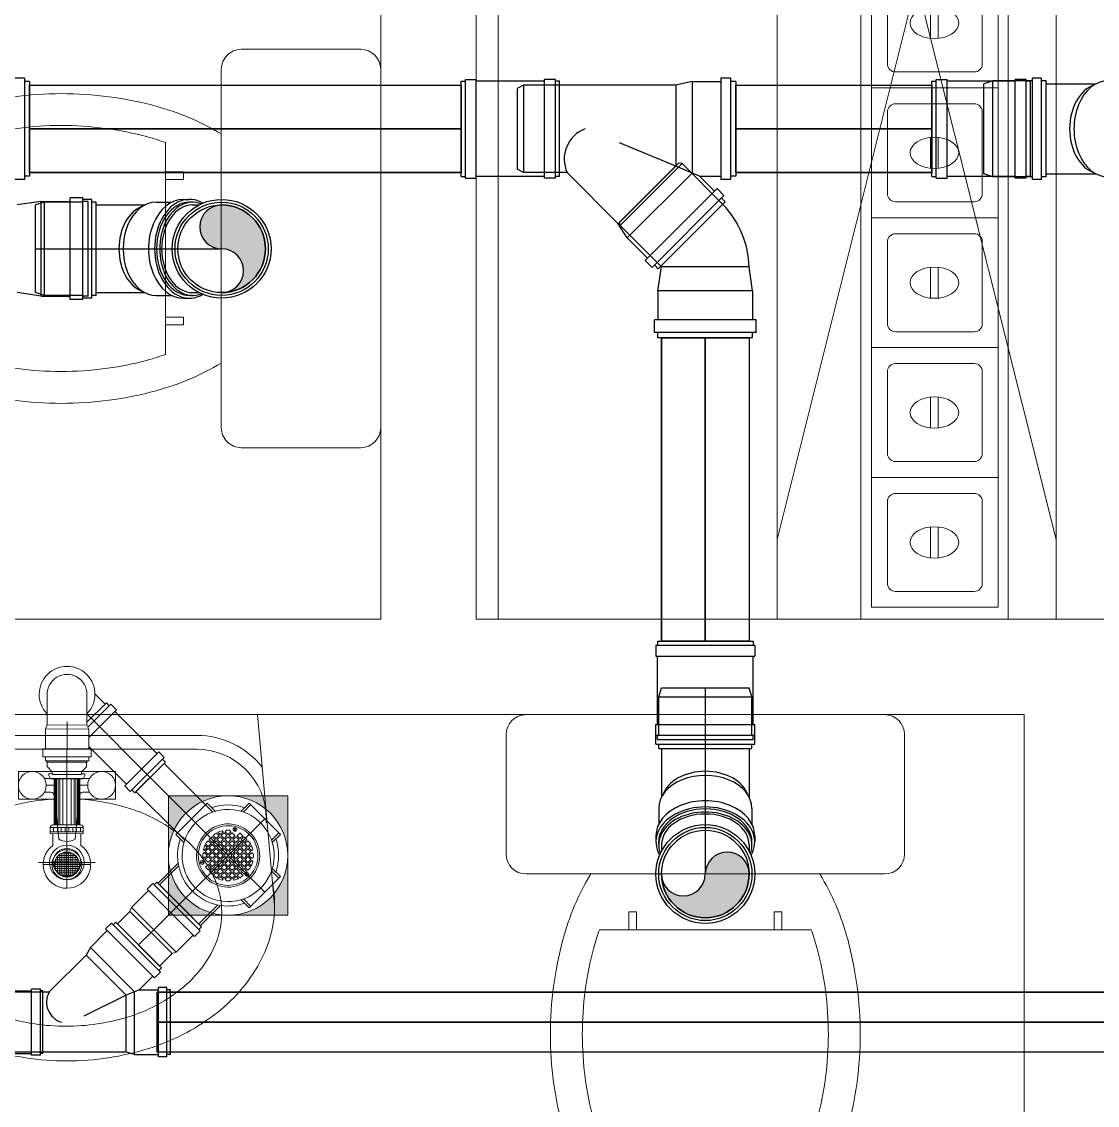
# Model space of a CAD drawing. Header units: metres. Extents: x 1587 to 89247, y -60 to 14723.
# Drawn here: x 49864 to 51214, y 8420 to 9780 of the extents above; entities that cross this region are included whole.
import ezdxf

# ---------------------------------------------------------------- set-up
doc = ezdxf.new("R2010")
doc.units = ezdxf.units.M
doc.header["$LTSCALE"] = 10
doc.linetypes.add('CENTER', pattern=[50.8, 31.75, -6.35, 6.35, -6.35])
doc.linetypes.add('HIDDEN4', pattern=[0.09375, 0.0625, -0.03125])
doc.layers.get('0').update_dxf_attribs({"color": 253, "lineweight": 0})
for name, color, linetype, lineweight in [('Furniture', 7, 'Continuous', 13), ('PL-DR-CENTER', 9, 'CENTER', 0), ('PL-DR-FITTING', 3, 'Continuous', 0), ('PL-DR-LEADER', 1, 'Continuous', 0), ('PL-DR-PIPE-WS', 3, 'Continuous', 0), ('PL-DR-SYMBOL', 180, 'Continuous', 0), ('T2-T3-Enlragement-00-S1-COM2$0$Toilet-Dr$0$D', 4, 'Continuous', 0)]:
    doc.layers.add(name, color=color, linetype=linetype, lineweight=lineweight)
for name, color, linetype in [('SN-PV', 11, 'Continuous'), ('SN-PV-50', 11, 'Continuous'), ('SN-PV-50-SingleLine', 3, 'Continuous'), ('SN-PV-75', 11, 'Continuous'), ('SN-PV-75-SingleLine', 3, 'Continuous'), ('SN-SEW', 5, 'Continuous'), ('SN-SEW-110', 5, 'Continuous'), ('SN-SEW-110-SingleLine', 3, 'Continuous')]:
    doc.layers.add(name, color=color, linetype=linetype)

# ---------------------------------------------------------------- blocks, each defined once
blk = doc.blocks.new('mb-boncau1')
at = {"linetype": 'Continuous'}
for p, q in [((225, 0), (-225, 0)), ((-250, -25), (-250, -175)), ((250, -175), (250, -25)), ((-225, -200), (225, -200))]:
    blk.add_line(p, q, dxfattribs=at)
at = {"color": 44, "linetype": 'Continuous'}
for p, q in [((-86.4, -247.6), (-96.2, -247.6)), ((-96.2, -247.6), (-96.2, -270.1)), ((-86.4, -270.1), (-86.4, -247.6)), ((86.2, -247.6), (95.9, -247.6)), ((86.2, -270.1), (86.2, -247.6)), ((95.9, -247.6), (95.9, -270.1)), ((-132.9, -270), (132.9, -270)), ((-96.2, -270.1), (-86.4, -270.1)), ((95.9, -270.1), (86.2, -270.1))]:
    blk.add_line(p, q, dxfattribs=at)
at = {"linetype": 'Continuous'}
for centre, radius, start, end in [((-225, -25), 25, 90, 180), ((225, -25), 25, 0, 90), ((-225, -175), 25, 180, 270), ((225, -175), 25, 270, 0), ((133.8, -366.1), 323.5, 149.0966, 164.9269), ((-133.8, -366.1), 323.5, 15.0731, 30.9034), ((263.7, -401.1), 458.1, 164.9269, 180), ((-263.7, -401.1), 458.1, 0, 15.0731), ((263.7, -401.1), 458.1, 180, 195.0731), ((-263.7, -401.1), 458.1, 344.9269, 0), ((133.8, -436.1), 323.5, 195.0731, 213.0315), ((-133.8, -436.1), 323.5, 326.9685, 344.9269), ((51.7, -489.5), 225.5, 213.0315, 237.5002), ((-51.7, -489.5), 225.5, 302.4998, 326.9685), ((0, -570.7), 129.3, 237.5002, 270), ((0, -570.7), 129.3, 270, 302.4998)]:
    blk.add_arc(centre, radius, start, end, dxfattribs=at)
at = {"color": 44, "linetype": 'Continuous'}
for centre, radius, start, end in [((133.8, -366.1), 283.5, 160.176, 164.9269), ((-133.8, -366.1), 283.5, 15.0731, 19.824), ((263.7, -401.1), 418.1, 164.9269, 180), ((-263.7, -401.1), 418.1, 0, 15.0731), ((263.7, -401.1), 418.1, 180, 195.0731), ((-263.7, -401.1), 418.1, 344.9269, 0), ((133.8, -436.1), 283.5, 195.0731, 213.0315), ((-133.8, -436.1), 283.5, 326.9685, 344.9269), ((51.7, -489.5), 185.5, 213.0315, 237.5002), ((-51.7, -489.5), 185.5, 302.4998, 326.9685), ((0, -570.7), 89.3, 237.5002, 270), ((0, -570.7), 89.3, 270, 302.4998)]:
    blk.add_arc(centre, radius, start, end, dxfattribs=at)
blk = doc.blocks.new('mb-lavabo4')
for p, q in [((-260.7, -239), (-239, 0)), ((-239, 0), (239, 0)), ((239, 0), (260.7, -239)), ((-163.1, -26.1), (163.1, -26.1)), ((-163.1, -43.5), (0, -43.5)), ((0, -43.5), (163.1, -43.5)), ((-60.8, -88.7), (-60.8, -71.3)), ((-60.8, -71.3), (0, -71.3)), ((28.4, -80), (-28.4, -80)), ((0, -71.3), (60.8, -71.3)), ((60.8, -71.3), (60.8, -88.7)), ((-60.8, -106), (-60.8, -88.7)), ((-26.1, -88.7), (-17, -88.7)), ((26.1, -88.7), (17, -88.7)), ((60.8, -88.7), (60.8, -106)), ((-15.3, -106), (-60.8, -106)), ((-28.4, -97.3), (-20.1, -97.3)), ((-15.7, -101.3), (-10.3, -156.3)), ((10.3, -156.3), (15.7, -101.3)), ((60.8, -106), (15.3, -106)), ((20.1, -97.3), (28.4, -97.3)), ((-250, -135.9), (-250, -130.4)), ((250, -130.4), (250, -135.9)), ((0, -217.3), (0, -159.1)), ((-35.5, -185.5), (0, -185.5)), ((0, -185.5), (35.5, -185.5))]:
    blk.add_line(p, q)
for centre, radius in [((-43.5, -88.7), 17.4), ((43.5, -88.7), 17.4), ((0, -185.5), 21.7), ((0, -185.5), 17.4)]:
    blk.add_circle(centre, radius)
for centre, radius, start, end in [((-163.1, -130.4), 104.3, 90, 141.7547), ((163.1, -130.4), 104.3, 38.2453, 90), ((-163.1, -130.4), 86.9, 90, 180), ((163.1, -130.4), 86.9, 0, 90), ((-1.2, -372.4), 266.9, 93.0264, 106.8299), ((-20.1, -101.7), 4.35, 5.6071, 90), ((-1.2, -372.4), 266.9, 73.1701, 86.4587), ((20.1, -101.7), 4.35, 90, 174.3929), ((-19.6, -311.4), 203.2, 106.8299, 126.1394), ((17.2, -311.4), 203.2, 53.8606, 73.1701), ((-47.9, -272.8), 155.4, 126.1394, 150.4377), ((45.4, -272.8), 155.4, 29.5623, 53.8606), ((0, -138.6), 20.5, 239.7473, 300.2527), ((-91, -248.3), 105.7, 150.4377, 180), ((88.6, -248.3), 105.7, 0, 29.5623), ((-112.3, -239), 148.4, 169.6111, 180), ((112.3, -239), 148.4, 0, 10.3889), ((-112.3, -239), 148.4, 180, 208.9112), ((112.3, -239), 148.4, 331.0888, 0), ((-91, -248.3), 105.7, 180, 209.5623), ((88.6, -248.3), 105.7, 330.4377, 0), ((-58.3, -209.2), 210.2, 208.9112, 233.1301), ((-47.9, -223.8), 155.4, 209.5623, 233.8606), ((45.4, -223.8), 155.4, 306.1394, 330.4377), ((58.3, -209.2), 210.2, 306.8699, 331.0888), ((-19.6, -185.2), 203.2, 233.8606, 253.1701), ((17.2, -185.2), 203.2, 286.8299, 306.1394), ((-23, -162.2), 268.9, 233.1301, 252.7421), ((-1.2, -124.2), 266.9, 253.1701, 270), ((-1.2, -124.2), 266.9, 270, 286.8299), ((23, -162.2), 268.9, 287.2579, 306.8699), ((0, -88.1), 346.5, 252.7421, 270), ((0, -88.1), 346.5, 270, 287.2579)]:
    blk.add_arc(centre, radius, start, end)
blk = doc.blocks.new('fri')
at = {"layer": 'Furniture'}
for p, q in [((1373.6558, 141.2627), (1372.2558, 140.9127)), ((1372.2558, 141.2627), (1373.6558, 140.9127)), ((1373.027, 141.1148), (1372.9882, 141.1148)), ((1373.0269, 141.105), (1372.9882, 141.105)), ((1373.19, 141.1148), (1373.1512, 141.1148)), ((1373.1899, 141.105), (1373.1512, 141.105)), ((1373.353, 141.1148), (1373.3142, 141.1148)), ((1373.3529, 141.105), (1373.3142, 141.105)), ((1373.516, 141.1148), (1373.4772, 141.1148)), ((1373.5159, 141.105), (1373.4772, 141.105)), ((1373.679, 141.1148), (1373.6402, 141.1148)), ((1373.6789, 141.105), (1373.6402, 141.105))]:
    blk.add_line(p, q, dxfattribs=at)
at = {"layer": 'Furniture', "linetype": 'ByBlock'}
for p, q in [((1373.7558, 141.2027), (1372.2558, 141.2027)), ((1373.7558, 141.0177), (1372.2558, 141.0177))]:
    blk.add_line(p, q, dxfattribs=at)
at = {"layer": 'Furniture'}
for points in [[(1372.2558, 140.5627), (1373.7558, 140.5627), (1373.7558, 141.2627), (1372.2558, 141.2627)], [(1372.2558, 141.2627), (1373.7558, 141.2627), (1373.7558, 140.9127), (1372.2558, 140.9127)], [(1372.9261, 141.1902), (1372.9261, 141.0312), (1373.0891, 141.0312), (1373.0891, 141.1902)], [(1373.0891, 141.1902), (1373.0891, 141.0312), (1373.2521, 141.0312), (1373.2521, 141.1902)], [(1373.2521, 141.1902), (1373.2521, 141.0312), (1373.4151, 141.0312), (1373.4151, 141.1902)], [(1373.4151, 141.1902), (1373.4151, 141.0312), (1373.5781, 141.0312), (1373.5781, 141.1902)], [(1373.5781, 141.1902), (1373.5781, 141.0312), (1373.7411, 141.0312), (1373.7411, 141.1902)]]:
    blk.add_lwpolyline(points, close=True, dxfattribs=at)
for points in [[(1372.9461, 141.1602), (1372.9461, 141.0612, 0.414214), (1372.9561, 141.0512), (1373.0591, 141.0512, 0.414214), (1373.0691, 141.0612), (1373.0691, 141.1602, 0.414214), (1373.0591, 141.1702), (1372.9561, 141.1702, 0.414214)], [(1373.1091, 141.1602), (1373.1091, 141.0612, 0.414214), (1373.1191, 141.0512), (1373.2221, 141.0512, 0.414214), (1373.2321, 141.0612), (1373.2321, 141.1602, 0.414214), (1373.2221, 141.1702), (1373.1191, 141.1702, 0.414214)], [(1373.2721, 141.1602), (1373.2721, 141.0612, 0.414214), (1373.2821, 141.0512), (1373.3851, 141.0512, 0.414214), (1373.3951, 141.0612), (1373.3951, 141.1602, 0.414214), (1373.3851, 141.1702), (1373.2821, 141.1702, 0.414214)], [(1373.4351, 141.1602), (1373.4351, 141.0612, 0.414214), (1373.4451, 141.0512), (1373.5481, 141.0512, 0.414214), (1373.5581, 141.0612), (1373.5581, 141.1602, 0.414214), (1373.5481, 141.1702), (1373.4451, 141.1702, 0.414214)], [(1373.5981, 141.1602), (1373.5981, 141.0612, 0.414214), (1373.6081, 141.0512), (1373.7111, 141.0512, 0.414214), (1373.7211, 141.0612), (1373.7211, 141.1602, 0.414214), (1373.7111, 141.1702), (1373.6081, 141.1702, 0.414214)]]:
    blk.add_lwpolyline(points, format="xyb", close=True, dxfattribs=at)
for centre in [(1373.0076, 141.1101), (1373.1706, 141.1101), (1373.3336, 141.1101), (1373.4966, 141.1101), (1373.6596, 141.1101)]:
    blk.add_ellipse(centre, major_axis=(0, -0.0305), ratio=0.644353, dxfattribs=at)
blk = doc.blocks.new('*U573')
at = {"layer": 'PL-DR-SYMBOL'}
h = blk.add_hatch(color=232, dxfattribs=at)
h.set_gradient(color1=(224, 31, 82), color2=(159, 159, 249), name='INVCYLINDER')
h.paths.add_polyline_path([(0, 0.075), (-0.075, 0.075), (-0.075, 0, -0.414214)])
h = blk.add_hatch(color=232, dxfattribs=at)
h.set_gradient(color1=(224, 31, 82), color2=(159, 159, 249), name='INVCYLINDER')
h.paths.add_polyline_path([(0.075, 0.075), (0, 0.075, -0.414214), (0.075, 0)])
h = blk.add_hatch(color=232, dxfattribs=at)
h.set_gradient(color1=(224, 31, 82), color2=(159, 159, 249), name='INVCYLINDER')
h.paths.add_polyline_path([(-0.075, 0), (-0.075, -0.022), (-0.0724, -0.0194, -0.065543)])
h.paths.add_polyline_path([(-0.0724, -0.0194), (-0.075, -0.022), (-0.075, -0.0258), (-0.0716, -0.0224, -0.010314)])
h.paths.add_polyline_path([(-0.0716, -0.0224), (-0.075, -0.0258), (-0.075, -0.0477), (-0.0613, -0.0613), (-0.053, -0.053, -0.121174)])
h.paths.add_polyline_path([(-0.075, -0.0477), (-0.075, -0.0547), (-0.0649, -0.0649), (-0.0613, -0.0613)])
h.paths.add_polyline_path([(-0.075, -0.0547), (-0.075, -0.0689), (-0.0719, -0.0719), (-0.0649, -0.0649)])
h.paths.add_polyline_path([(-0.075, -0.0689), (-0.075, -0.075), (-0.0719, -0.0719)])
h.paths.add_polyline_path([(-0.0719, -0.0719), (-0.075, -0.075), (-0.0689, -0.075)])
h.paths.add_polyline_path([(-0.0649, -0.0649), (-0.0719, -0.0719), (-0.0689, -0.075), (-0.0547, -0.075)])
h.paths.add_polyline_path([(-0.0613, -0.0613), (-0.0649, -0.0649), (-0.0547, -0.075), (-0.0477, -0.075)])
h.paths.add_polyline_path([(-0.053, -0.053), (-0.0613, -0.0613), (-0.0477, -0.075), (-0.0258, -0.075), (-0.0224, -0.0716, -0.121174)])
h.paths.add_polyline_path([(-0.0194, -0.0724, -0.010314), (-0.0224, -0.0716), (-0.0258, -0.075), (-0.022, -0.075)])
h.paths.add_polyline_path([(-0.0194, -0.0724), (-0.022, -0.075), (0, -0.075, -0.065543)])
h = blk.add_hatch(color=232, dxfattribs=at)
h.set_gradient(color1=(224, 31, 82), color2=(159, 159, 249), name='INVCYLINDER')
h.paths.add_polyline_path([(0.075, 0, -0.414214), (0, -0.075), (0.075, -0.075)])
at = {"layer": 'PL-DR-CENTER'}
for p, q in [((0.046, 0.046), (-0.0967, -0.0967)), ((-0.046, 0.046), (0.046, -0.046))]:
    blk.add_line(p, q, dxfattribs=at)
at = {"layer": 'PL-DR-FITTING'}
for p, q in [((-0.0945, -0.0352), (-0.1016, -0.0423)), ((-0.0352, -0.0945), (-0.0945, -0.0352)), ((-0.0894, -0.0333), (-0.0929, -0.0368)), ((-0.0333, -0.0894), (-0.0894, -0.0333)), ((-0.1, -0.0439), (-0.1212, -0.0651)), ((-0.0423, -0.1016), (-0.1016, -0.0423)), ((-0.1212, -0.0651), (-0.1232, -0.0702)), ((-0.0651, -0.1212), (-0.1212, -0.0651)), ((-0.0702, -0.1232), (-0.1232, -0.0702)), ((-0.0352, -0.0945), (-0.0423, -0.1016)), ((-0.0333, -0.0894), (-0.0368, -0.0929)), ((-0.0439, -0.1), (-0.0651, -0.1212)), ((-0.0651, -0.1212), (-0.0702, -0.1232))]:
    blk.add_line(p, q, dxfattribs=at)
at = {"layer": 'PL-DR-LEADER'}
for p, q in [((-0.0161, 0.0274), (-0.0186, 0.0249)), ((-0.0147, 0.0282), (-0.0114, 0.0249)), ((-0.0129, 0.0291), (-0.01, 0.0262)), ((-0.0064, 0.0299), (-0.01, 0.0262)), ((-0.0051, 0.0286), (-0.0087, 0.0249)), ((-0.0074, 0.0309), (-0.0064, 0.0299)), ((-0.0051, 0.0286), (-0.0014, 0.0249)), ((-0.0037, 0.0299), (-0.0019, 0.0318)), ((-0.0037, 0.0299), (-0.0001, 0.0262)), ((0.0035, 0.0299), (-0.0001, 0.0262)), ((0.0012, 0.0249), (0.0049, 0.0286)), ((0.0016, 0.0318), (0.0035, 0.0299)), ((0.0049, 0.0286), (0.0085, 0.0249)), ((0.0077, 0.0305), (0.0089, 0.0349)), ((0.0086, 0.0302), (0.0098, 0.0346)), ((0.0113, 0.0248), (0.0147, 0.0282)), ((0.0156, 0.0277), (0.0185, 0.0248)), ((-0.0282, 0.0147), (-0.0249, 0.0114)), ((-0.0274, 0.0161), (-0.0249, 0.0186)), ((-0.0249, 0.0186), (-0.0213, 0.015)), ((-0.0249, 0.0114), (-0.0213, 0.015)), ((-0.0236, 0.02), (-0.02, 0.0236)), ((-0.0236, 0.02), (-0.02, 0.0163)), ((-0.0236, 0.01), (-0.02, 0.0137)), ((-0.02, 0.0236), (-0.0163, 0.02)), ((-0.02, 0.0163), (-0.0163, 0.02)), ((-0.02, 0.0137), (-0.0163, 0.01)), ((-0.0186, 0.0249), (-0.015, 0.0213)), ((-0.0186, 0.015), (-0.015, 0.0186)), ((-0.0186, 0.015), (-0.015, 0.0114)), ((-0.0114, 0.0249), (-0.015, 0.0213)), ((-0.015, 0.0186), (-0.0114, 0.015)), ((-0.015, 0.0114), (-0.0114, 0.015)), ((-0.01, 0.0236), (-0.0137, 0.02)), ((-0.0137, 0.02), (-0.01, 0.0163)), ((-0.0137, 0.01), (-0.01, 0.0137)), ((-0.01, 0.0236), (-0.0064, 0.02)), ((-0.0064, 0.02), (-0.01, 0.0163)), ((-0.01, 0.0137), (-0.0064, 0.01)), ((-0.0087, 0.0249), (-0.0051, 0.0213)), ((-0.0051, 0.0186), (-0.0087, 0.015)), ((-0.0087, 0.015), (-0.0051, 0.0114)), ((-0.0014, 0.0249), (-0.0051, 0.0213)), ((-0.0051, 0.0186), (-0.0014, 0.015)), ((-0.0014, 0.015), (-0.0051, 0.0114)), ((-0.0001, 0.0236), (-0.0037, 0.02)), ((-0.0037, 0.02), (-0.0001, 0.0163)), ((-0.0001, 0.0236), (0.0035, 0.02)), ((0.0035, 0.02), (-0.0001, 0.0163)), ((0.0012, 0.0249), (0.0049, 0.0213)), ((0.005, 0.0185), (0.0013, 0.0149)), ((0.0013, 0.0149), (0.005, 0.0113)), ((0.0085, 0.0249), (0.0049, 0.0213)), ((0.005, 0.0185), (0.0086, 0.0149)), ((0.0086, 0.0149), (0.005, 0.0113)), ((0.0063, 0.0199), (0.0099, 0.0235)), ((0.0063, 0.0199), (0.0099, 0.0162)), ((0.0099, 0.0235), (0.0136, 0.0199)), ((0.0136, 0.0199), (0.0099, 0.0162)), ((0.0113, 0.0248), (0.0149, 0.0212)), ((0.0113, 0.0149), (0.0149, 0.0185)), ((0.0113, 0.0149), (0.0149, 0.0113)), ((0.0185, 0.0248), (0.0149, 0.0212)), ((0.0149, 0.0185), (0.0185, 0.0149)), ((0.0185, 0.0149), (0.0149, 0.0113)), ((0.0162, 0.0199), (0.0199, 0.0235)), ((0.0162, 0.0199), (0.0199, 0.0162)), ((0.0199, 0.0235), (0.0235, 0.0199)), ((0.0235, 0.0199), (0.0199, 0.0162)), ((0.0248, 0.0185), (0.0212, 0.0149)), ((0.0248, 0.0113), (0.0212, 0.0149)), ((0.0277, 0.0156), (0.0248, 0.0185)), ((0.0248, 0.0113), (0.0282, 0.0147)), ((-0.0299, 0.0037), (-0.0318, 0.0019)), ((-0.0309, 0.0074), (-0.0299, 0.0064)), ((-0.0299, 0.0064), (-0.0262, 0.01)), ((-0.0299, 0.0037), (-0.0262, 0.0001)), ((-0.0299, -0.0035), (-0.0262, 0.0001)), ((-0.0291, 0.0129), (-0.0262, 0.01)), ((-0.0286, 0.0051), (-0.0249, 0.0087)), ((-0.0286, 0.0051), (-0.0249, 0.0014)), ((-0.0249, 0.0087), (-0.0213, 0.0051)), ((-0.0249, 0.0014), (-0.0213, 0.0051)), ((-0.0236, 0.01), (-0.02, 0.0064)), ((-0.0236, 0.0001), (-0.02, 0.0037)), ((-0.0236, 0.0001), (-0.02, -0.0035)), ((-0.02, 0.0064), (-0.0163, 0.01)), ((-0.02, 0.0037), (-0.0163, 0.0001)), ((-0.02, -0.0035), (-0.0163, 0.0001)), ((-0.0186, 0.0051), (-0.015, 0.0087)), ((-0.0186, 0.0051), (-0.015, 0.0014)), ((-0.015, 0.0087), (-0.0114, 0.0051)), ((-0.015, 0.0014), (-0.0114, 0.0051)), ((-0.0137, 0.01), (-0.01, 0.0064)), ((-0.0136, 0), (-0.0099, 0.0036)), ((-0.01, 0.0064), (-0.0064, 0.01)), ((-0.0099, 0.0036), (-0.0063, 0)), ((-0.0086, 0.005), (-0.005, 0.0086)), ((-0.0086, 0.005), (-0.005, 0.0013)), ((-0.005, 0.0086), (-0.0013, 0.005)), ((-0.005, 0.0013), (-0.0013, 0.005)), ((0, 0.0136), (-0.0036, 0.0099)), ((-0.0036, 0.0099), (0, 0.0063)), ((0, 0.0136), (0.0036, 0.0099)), ((0.0036, 0.0099), (0, 0.0063)), ((0.005, 0.0086), (0.0013, 0.005)), ((0.0013, 0.005), (0.005, 0.0013)), ((0.005, 0.0086), (0.0086, 0.005)), ((0.0086, 0.005), (0.005, 0.0013)), ((0.0099, 0.0136), (0.0063, 0.0099)), ((0.0063, 0.0099), (0.0099, 0.0063)), ((0.0099, 0.0036), (0.0063, 0)), ((0.0099, -0.0036), (0.0063, 0)), ((0.0099, 0.0136), (0.0136, 0.0099)), ((0.0136, 0.0099), (0.0099, 0.0063)), ((0.0136, 0), (0.0099, 0.0036)), ((0.0136, 0), (0.0099, -0.0036)), ((0.0149, 0.0086), (0.0113, 0.005)), ((0.0149, 0.0013), (0.0113, 0.005)), ((0.0185, 0.005), (0.0149, 0.0086)), ((0.0185, 0.005), (0.0149, 0.0013)), ((0.0199, 0.0136), (0.0162, 0.0099)), ((0.0199, 0.0063), (0.0162, 0.0099)), ((0.02, 0.0035), (0.0163, -0.0001)), ((0.0235, 0.0099), (0.0199, 0.0136)), ((0.0199, 0.0063), (0.0235, 0.0099)), ((0.0236, -0.0001), (0.02, 0.0035)), ((0.0249, 0.0085), (0.0213, 0.0049)), ((0.0249, 0.0012), (0.0213, 0.0049)), ((0.0286, 0.0049), (0.0249, 0.0085)), ((0.0249, 0.0012), (0.0286, 0.0049)), ((0.0292, 0.0127), (0.0262, 0.0098)), ((0.0299, 0.0062), (0.0262, 0.0098)), ((0.0299, 0.0035), (0.0262, -0.0001)), ((0.0299, 0.0062), (0.031, 0.0073)), ((0.0318, 0.0016), (0.0299, 0.0035)), ((-0.0305, -0.0077), (-0.0349, -0.0089)), ((-0.0302, -0.0086), (-0.0346, -0.0098)), ((-0.0318, -0.0016), (-0.0299, -0.0035)), ((-0.0249, -0.0012), (-0.0286, -0.0049)), ((-0.0286, -0.0049), (-0.0249, -0.0085)), ((-0.0248, -0.0113), (-0.0282, -0.0147)), ((-0.0249, -0.0012), (-0.0213, -0.0049)), ((-0.0249, -0.0085), (-0.0213, -0.0049)), ((-0.0248, -0.0113), (-0.0212, -0.0149)), ((-0.0199, -0.0063), (-0.0235, -0.0099)), ((-0.0235, -0.0099), (-0.0199, -0.0136)), ((-0.0199, -0.0063), (-0.0162, -0.0099)), ((-0.0199, -0.0136), (-0.0162, -0.0099)), ((-0.0185, -0.005), (-0.0149, -0.0013)), ((-0.0185, -0.005), (-0.0149, -0.0086)), ((-0.0149, -0.0113), (-0.0185, -0.0149)), ((-0.0149, -0.0013), (-0.0113, -0.005)), ((-0.0149, -0.0086), (-0.0113, -0.005)), ((-0.0149, -0.0113), (-0.0113, -0.0149)), ((-0.0136, 0), (-0.0099, -0.0036)), ((-0.0136, -0.0099), (-0.0099, -0.0063)), ((-0.0136, -0.0099), (-0.0099, -0.0136)), ((-0.0099, -0.0036), (-0.0063, 0)), ((-0.0099, -0.0063), (-0.0063, -0.0099)), ((-0.0099, -0.0136), (-0.0063, -0.0099)), ((-0.0086, -0.005), (-0.005, -0.0013)), ((-0.0086, -0.005), (-0.005, -0.0086)), ((-0.0086, -0.0149), (-0.005, -0.0113)), ((-0.005, -0.0013), (-0.0013, -0.005)), ((-0.005, -0.0086), (-0.0013, -0.005)), ((-0.0013, -0.0149), (-0.005, -0.0113)), ((-0.0036, -0.0099), (0, -0.0063)), ((0, -0.0136), (-0.0036, -0.0099)), ((0.0036, -0.0099), (0, -0.0063)), ((0, -0.0136), (0.0036, -0.0099)), ((0.0013, -0.005), (0.005, -0.0013)), ((0.005, -0.0086), (0.0013, -0.005)), ((0.0014, -0.015), (0.0051, -0.0114)), ((0.0086, -0.005), (0.005, -0.0013)), ((0.005, -0.0086), (0.0086, -0.005)), ((0.0087, -0.015), (0.0051, -0.0114)), ((0.0064, -0.01), (0.01, -0.0064)), ((0.01, -0.0137), (0.0064, -0.01)), ((0.0137, -0.01), (0.01, -0.0064)), ((0.01, -0.0137), (0.0137, -0.01)), ((0.015, -0.0014), (0.0114, -0.0051)), ((0.015, -0.0087), (0.0114, -0.0051)), ((0.0114, -0.015), (0.015, -0.0114)), ((0.0186, -0.0051), (0.015, -0.0014)), ((0.0186, -0.0051), (0.015, -0.0087)), ((0.0186, -0.015), (0.015, -0.0114)), ((0.02, -0.0037), (0.0163, -0.0001)), ((0.02, -0.0064), (0.0163, -0.01)), ((0.02, -0.0137), (0.0163, -0.01)), ((0.0236, -0.0001), (0.02, -0.0037)), ((0.0236, -0.01), (0.02, -0.0064)), ((0.0236, -0.01), (0.02, -0.0137)), ((0.0249, -0.0014), (0.0213, -0.0051)), ((0.0249, -0.0087), (0.0213, -0.0051)), ((0.0249, -0.0114), (0.0213, -0.015)), ((0.0286, -0.0051), (0.0249, -0.0014)), ((0.0286, -0.0051), (0.0249, -0.0087)), ((0.0282, -0.0147), (0.0249, -0.0114)), ((0.0299, -0.0037), (0.0262, -0.0001)), ((0.0299, -0.0064), (0.0262, -0.01)), ((0.0291, -0.0129), (0.0262, -0.01)), ((0.0299, -0.0037), (0.0318, -0.0019)), ((0.0309, -0.0074), (0.0299, -0.0064)), ((-0.0277, -0.0156), (-0.0248, -0.0185)), ((-0.0248, -0.0185), (-0.0212, -0.0149)), ((-0.0199, -0.0162), (-0.0235, -0.0199)), ((-0.0235, -0.0199), (-0.0199, -0.0235)), ((-0.0199, -0.0162), (-0.0162, -0.0199)), ((-0.0199, -0.0235), (-0.0162, -0.0199)), ((-0.0185, -0.0149), (-0.0149, -0.0185)), ((-0.0185, -0.0248), (-0.0149, -0.0212)), ((-0.0156, -0.0277), (-0.0185, -0.0248)), ((-0.0149, -0.0185), (-0.0113, -0.0149)), ((-0.0113, -0.0248), (-0.0149, -0.0212)), ((-0.0113, -0.0248), (-0.0147, -0.0282)), ((-0.0136, -0.0199), (-0.0099, -0.0162)), ((-0.0099, -0.0235), (-0.0136, -0.0199)), ((-0.0127, -0.0292), (-0.0098, -0.0262)), ((-0.0063, -0.0199), (-0.0099, -0.0162)), ((-0.0063, -0.0199), (-0.0099, -0.0235)), ((-0.0062, -0.0299), (-0.0098, -0.0262)), ((-0.005, -0.0185), (-0.0086, -0.0149)), ((-0.0085, -0.0249), (-0.0049, -0.0213)), ((-0.0049, -0.0286), (-0.0085, -0.0249)), ((-0.005, -0.0185), (-0.0013, -0.0149)), ((-0.0012, -0.0249), (-0.0049, -0.0213)), ((-0.0012, -0.0249), (-0.0049, -0.0286)), ((-0.0035, -0.02), (0.0001, -0.0163)), ((0.0001, -0.0236), (-0.0035, -0.02)), ((-0.0035, -0.0299), (0.0001, -0.0262)), ((0.0037, -0.02), (0.0001, -0.0163)), ((0.0001, -0.0236), (0.0037, -0.02)), ((0.0037, -0.0299), (0.0001, -0.0262)), ((0.0051, -0.0186), (0.0014, -0.015)), ((0.0014, -0.0249), (0.0051, -0.0213)), ((0.0051, -0.0286), (0.0014, -0.0249)), ((0.0051, -0.0186), (0.0087, -0.015)), ((0.0087, -0.0249), (0.0051, -0.0213)), ((0.0051, -0.0286), (0.0087, -0.0249)), ((0.0064, -0.02), (0.01, -0.0163)), ((0.01, -0.0236), (0.0064, -0.02)), ((0.0064, -0.0299), (0.01, -0.0262)), ((0.0137, -0.02), (0.01, -0.0163)), ((0.01, -0.0236), (0.0137, -0.02)), ((0.0129, -0.0291), (0.01, -0.0262)), ((0.015, -0.0186), (0.0114, -0.015)), ((0.0114, -0.0249), (0.015, -0.0213)), ((0.0147, -0.0282), (0.0114, -0.0249)), ((0.015, -0.0186), (0.0186, -0.015)), ((0.0186, -0.0249), (0.015, -0.0213)), ((0.0161, -0.0274), (0.0186, -0.0249)), ((0.0163, -0.02), (0.02, -0.0163)), ((0.02, -0.0236), (0.0163, -0.02)), ((0.0236, -0.02), (0.02, -0.0163)), ((0.02, -0.0236), (0.0236, -0.02)), ((0.0249, -0.0186), (0.0213, -0.015)), ((0.0219, -0.0225), (0.0251, -0.0258)), ((0.0225, -0.0219), (0.0258, -0.0251)), ((0.0274, -0.0161), (0.0249, -0.0186)), ((-0.0062, -0.0299), (-0.0073, -0.031)), ((-0.0016, -0.0318), (-0.0035, -0.0299)), ((0.0037, -0.0299), (0.0019, -0.0318)), ((0.0074, -0.0309), (0.0064, -0.0299))]:
    blk.add_line(p, q, dxfattribs=at)
at = {"layer": 'PL-DR-LEADER', "extrusion": (0, 0, -1)}
for centre, major_axis, start_param, end_param in [((0, 0), (-0.0317, -0.0028), 1.127476, 1.179475), ((0, 0), (-0.0317, -0.0028), 1.241823, 1.422474), ((0, 0), (-0.0317, -0.0028), 1.600068, 1.710179), ((0.0087, 0.0326), (0.00021, -0.00233), 1.883844277842928, 8.167029585022515), ((0, 0), (0.0028, -0.0317), 3.708623, 3.742538), ((0, 0), (0.0028, -0.0317), 2.137826, 2.189825), ((0, 0), (-0.0317, -0.0028), 2.716356, 2.750271), ((0, 0), (-0.0317, -0.0028), 0.036326, 0.146437), ((0, 0), (-0.0317, -0.0028), 0.324031, 0.504682), ((-0.0023, 0), (-0.00191, -0.00017), 0.087854, 0.643174), ((-0.0012, -0.0007), (-0.00319, -0.00028), 0.643174, 1.07), ((-0.0005, -0.0018), (0.0004, -0.00449), 2.640796, 2.959659), ((0, -0.0035), (0.00055, -0.00625), 2.959659, 3.229447), ((0, -0.0035), (-0.00625, -0.00055), 1.65865, 1.928439), ((0.0005, -0.0018), (-0.00449, -0.0004), 1.928439, 2.247301), ((0.0012, -0.0007), (-0.00319, -0.00028), 2.247301, 2.674126), ((0.0023, 0), (0.00017, -0.00191), 4.244923, 4.800243), ((0.0023, 0), (-0.00191, -0.00017), 3.229447, 3.784767), ((0, 0), (-0.0317, -0.0028), 2.817618, 2.998797), ((0, 0), (-0.0317, -0.0028), 3.177918, 3.288029), ((-0.0326, -0.0087), (0.00021, -0.00233), 1.883844277504868, 8.167029584684455), ((-0.0023, 0), (-0.00191, -0.00017), -0.467466, 0.087854), ((-0.0012, 0.0007), (-0.00319, -0.00028), -0.894292, -0.467466), ((-0.0005, 0.0018), (0.0004, -0.00449), 0.357642, 0.676504), ((0, 0.0035), (0.00055, -0.00625), 0.087854, 0.357642), ((0, 0.0035), (0.00055, -0.00625), 6.101251, 6.371039), ((0.0005, 0.0018), (-0.00449, -0.0004), 4.211593, 4.530455), ((0.0012, 0.0007), (-0.00319, -0.00028), 3.784767, 4.211593), ((0, 0), (0.0028, -0.0317), 5.03642, 5.217071), ((0, 0), (0.0028, -0.0317), 1.145559, 1.179475), ((0.0238, -0.0238), (-0.00233, -0.00021), 0.313048, 6.596233), ((0, 0), (-0.0317, -0.0028), 3.708623, 3.760621), ((0, 0), (-0.0317, -0.0028), -1.003766, -0.969851), ((0, 0), (-0.0317, -0.0028), -1.252292, -1.071114), ((0, 0), (-0.0317, -0.0028), -1.541525, -1.431414), ((0, 0), (-0.0317, -0.0028), 4.383415, 4.564067), ((0, 0), (0.0028, -0.0317), 5.839865, 5.891864)]:
    blk.add_ellipse(centre, major_axis=major_axis, ratio=1, start_param=start_param, end_param=end_param, dxfattribs=at)
at = {"layer": 'PL-DR-SYMBOL'}
for p, q in [((-0.075, -0.075), (-0.075, 0.075)), ((-0.075, 0.075), (0.075, 0.075)), ((0.075, 0.075), (0.075, -0.075)), ((-0.0264, 0.0656), (-0.0656, 0.0264)), ((-0.0192, 0.0545), (-0.0283, 0.0637)), ((-0.0264, 0.0656), (-0.0163, 0.0555)), ((0.0264, 0.0656), (0.0163, 0.0555)), ((0.0192, 0.0545), (0.0283, 0.0637)), ((0.0656, 0.0264), (0.0264, 0.0656)), ((-0.0545, 0.0192), (-0.0637, 0.0283)), ((0.0545, 0.0192), (0.0637, 0.0283)), ((-0.0656, 0.0264), (-0.0555, 0.0163)), ((0.0656, 0.0264), (0.0555, 0.0163)), ((-0.0879, -0.0348), (-0.0627, -0.0097)), ((-0.0859, -0.0367), (-0.0621, -0.0129)), ((0.0656, -0.0264), (0.0264, -0.0656)), ((0.0637, -0.0283), (0.0545, -0.0192)), ((0.0656, -0.0264), (0.0555, -0.0163)), ((-0.0856, -0.037), (-0.037, -0.0856)), ((-0.0434, -0.0792), (-0.0792, -0.0434)), ((-0.0367, -0.0859), (-0.0129, -0.0621)), ((-0.0348, -0.0879), (-0.0097, -0.0627)), ((0.0264, -0.0656), (0.0163, -0.0555)), ((0.0283, -0.0637), (0.0192, -0.0545)), ((0.075, -0.075), (-0.075, -0.075))]:
    blk.add_line(p, q, dxfattribs=at)
blk.add_circle((0, 0), 0.075, dxfattribs=at)
at = {"layer": 'PL-DR-SYMBOL', "extrusion": (0, 0, -1)}
for major_axis, start_param, end_param in [((-0.0576, -0.0051), 0.313048, 6.596233), ((-0.0632, -0.0056), 1.325311, 1.99199), ((-0.0395, -0.0035), 0.313048, 6.596233), ((-0.0373, -0.0033), 0.313048, 6.596233), ((-0.0632, -0.0056), 4.466904, 6.704379), ((-0.0632, -0.0056), 2.896107, 3.562786)]:
    blk.add_ellipse((0, 0), major_axis=major_axis, ratio=1, start_param=start_param, end_param=end_param, dxfattribs=at)
blk = doc.blocks.new('50')
at = {"layer": 'PL-DR-FITTING'}
for p, q in [((-0.03, 0.0302), (-0.04, 0.0302)), ((-0.04, 0.0302), (-0.04, -0.0302)), ((-0.03, 0.0302), (-0.03, -0.0302)), ((-0.04, 0.0272), (-0.045, 0.0272)), ((-0.045, 0.0272), (-0.045, -0.0272)), ((-0.03, 0.0272), (-0.005, 0.0272)), ((-0.005, 0.0272), (0, 0.025)), ((-0.005, 0.0272), (-0.005, -0.0272)), ((0, 0.025), (0, -0.025)), ((-0.04, -0.0272), (-0.045, -0.0272)), ((-0.005, -0.0272), (-0.03, -0.0272)), ((0, -0.025), (-0.005, -0.0272)), ((-0.03, -0.0302), (-0.04, -0.0302))]:
    blk.add_line(p, q, dxfattribs=at)
blk = doc.blocks.new('*U170')
at = {"layer": 'PL-DR-FITTING'}
h = blk.add_hatch(dxfattribs=at)
h.set_pattern_fill('ANGLE', color=256, scale=0.01, angle=-540, style=0)
h.set_pattern_definition([(180, (-146.5379404, 49.9239478), (0, -0.00275), [0.002, -0.00075]), (270, (-146.5379404, 49.9239478), (0.00275, 0), [0.002, -0.00075])])
edge = h.paths.add_edge_path()
edge.add_ellipse((0, 0), major_axis=(0.0111, 0.0111), ratio=1, start_angle=225, end_angle=315)
edge.add_ellipse((0, 0), major_axis=(0.0111, -0.0111), ratio=1, start_angle=45, end_angle=134.9213)
edge.add_line((0, 0.0157), (0, -0.0003))
edge.add_line((0, -0.0003), (0, -0.0157))
edge = h.paths.add_edge_path()
edge.add_line((0, -0.0157), (0, -0.0003))
edge.add_line((0, -0.0003), (0, 0.0157))
edge.add_ellipse((0, 0), major_axis=(0.0111, 0.0111), ratio=1, start_angle=45, end_angle=135)
edge.add_ellipse((0, 0), major_axis=(0.0111, 0.0111), ratio=1, start_angle=135, end_angle=224.9239)
at = {"layer": 'PL-DR-CENTER'}
for p, q in [((0, -0.0498), (0, 0.0298)), ((0.0298, 0), (-0.0298, 0)), ((0, -0.0498), (0, -0.1076)), ((0, -0.1076), (0, -0.1791)), ((0.0251, -0.1887), (0.1043, -0.1095))]:
    blk.add_line(p, q, dxfattribs=at)
at = {"layer": 'PL-DR-FITTING'}
for p, q in [((-0.0178, -0.0238), (-0.0178, -0.0388)), ((0.0174, -0.0241), (0.0174, -0.0388)), ((-0.0209, -0.0399), (-0.0209, -0.0465)), ((-0.0198, -0.0388), (0.0194, -0.0388)), ((0.0205, -0.0399), (0.0205, -0.0465)), ((-0.0209, -0.041), (0.0205, -0.041)), ((-0.0209, -0.0465), (0.0205, -0.0465)), ((-0.0178, -0.0498), (0.0174, -0.0498)), ((-0.0167, -0.041), (-0.0167, -0.0465)), ((-0.0119, -0.041), (-0.0119, -0.0465)), ((-0.0071, -0.041), (-0.0071, -0.0465)), ((-0.0023, -0.041), (-0.0023, -0.0465)), ((0.0025, -0.041), (0.0025, -0.0465)), ((0.0073, -0.041), (0.0073, -0.0465)), ((0.0121, -0.041), (0.0121, -0.0465)), ((0.0169, -0.041), (0.0169, -0.0465)), ((0.0724, -0.0988), (0.0794, -0.0917)), ((0.1221, -0.1344), (0.0794, -0.0917)), ((0.0815, -0.0938), (0.0851, -0.0903)), ((0.1236, -0.1287), (0.0851, -0.0903)), ((-0.0227, -0.112), (-0.021, -0.1086)), ((-0.0197, -0.1076), (0.0191, -0.1076)), ((0.0224, -0.112), (0.0206, -0.1086)), ((0.0272, -0.1482), (0.0745, -0.1009)), ((0.1151, -0.1415), (0.0724, -0.0988)), ((-0.0188, -0.1166), (-0.0248, -0.1229)), ((-0.0218, -0.1141), (-0.0215, -0.1141)), ((-0.0187, -0.1141), (-0.0215, -0.1141)), ((-0.0188, -0.1129), (0.0184, -0.1129)), ((-0.0188, -0.1129), (-0.0188, -0.1166)), ((0.0184, -0.1129), (0.0184, -0.1166)), ((0.0184, -0.1141), (0.0211, -0.1141)), ((0.0184, -0.1166), (0.0245, -0.1229)), ((0.0215, -0.1141), (0.0211, -0.1141)), ((-0.0248, -0.1229), (-0.0248, -0.1284)), ((-0.0248, -0.1229), (-0.0248, -0.1284)), ((-0.0248, -0.1284), (0.0245, -0.1284)), ((-0.0248, -0.1302), (0.0245, -0.1302)), ((0.0245, -0.1229), (0.0245, -0.1284)), ((0.1151, -0.1415), (0.1221, -0.1344)), ((0.12, -0.1323), (0.1236, -0.1287)), ((0.1129, -0.1394), (0.0599, -0.1924)), ((0.062, -0.1945), (0.0272, -0.1597)), ((-0.025, -0.1752), (-0.025, -0.2134)), ((0.025, -0.1752), (0.025, -0.2138)), ((0.055, -0.2016), (0.0261, -0.1727)), ((0.0493, -0.203), (0.025, -0.1787)), ((0.035, -0.2142), (0.0478, -0.2014)), ((0.0529, -0.1995), (0.0494, -0.203)), ((0.0621, -0.1945), (0.055, -0.2016))]:
    blk.add_line(p, q, dxfattribs=at)
for radius in [0.0187, 0.0157]:
    blk.add_circle((0, 0), radius, dxfattribs=at)
for centre, radius, start, end in [((0, 0), 0.0298, 305.7766, 233.2562), ((-0.0198, -0.0399), 0.0011, 90, 180), ((0.0194, -0.0399), 0.0011, 0, 90), ((-0.0173, -0.0463), 0.00359, 184.1242, 262.714), ((0.0169, -0.0463), 0.00359, 277.286, 355.8758), ((-0.0194, -0.1093), 0.00177, 90, 153.2067), ((0.0191, -0.1093), 0.00177, 26.7933, 90), ((-0.0215, -0.1127), 0.00141, 153.2067, 270), ((0.0211, -0.1127), 0.00141, 270, 26.7933), ((-0.0248, -0.1293), 0.000899, 90, 270), ((0.0245, -0.1293), 0.000899, 270, 90), ((0, -0.2138), 0.035, 135.5752, 44.4059), ((0, -0.2138), 0.025, 178.9702, 0.0093)]:
    blk.add_arc(centre, radius, start, end, dxfattribs=at)
at = {"layer": 'PL-DR-PIPE-WS'}
for p, q in [((-0.016, -0.0498), (-0.016, -0.1076)), ((0.016, -0.0498), (0.016, -0.1076))]:
    blk.add_line(p, q, dxfattribs=at)
at = {"layer": 'T2-T3-Enlragement-00-S1-COM2$0$Toilet-Dr$0$D', "color": 8}
for p, q in [((-0.0154, -0.1076), (-0.0154, -0.0498)), ((-0.0144, -0.1076), (-0.0144, -0.0498)), ((-0.0131, -0.1076), (-0.0131, -0.0498)), ((-0.0112, -0.1076), (-0.0112, -0.0498)), ((-0.0089, -0.1076), (-0.0089, -0.0498)), ((-0.0053, -0.1076), (-0.0053, -0.0498)), ((0.0053, -0.1076), (0.0053, -0.0498)), ((0.0089, -0.1076), (0.0089, -0.0498)), ((0.0112, -0.1076), (0.0112, -0.0498)), ((0.0131, -0.1076), (0.0131, -0.0498)), ((0.0144, -0.1076), (0.0144, -0.0498)), ((0.0154, -0.1076), (0.0154, -0.0498))]:
    blk.add_line(p, q, dxfattribs=at)
at = {"layer": 'PL-DR-FITTING', "xscale": -1, "rotation": 90}
blk.add_blockref('50', (0, -0.1752), dxfattribs=at)

msp = doc.modelspace()

# ---------------------------------------------------------------- hatches: boundary and pattern name
at = {"layer": 'SN-SEW'}
h = msp.add_hatch(color=256, dxfattribs=at)
edge = h.paths.add_edge_path()
edge.add_arc((50114.7, 9467.5), 27.5, 270, 450)
edge.add_arc((50114.7, 9522.5), 27.5, 90, 270, ccw=False)
edge.add_arc((50114.7, 9495), 55, 270, 450, ccw=False)
h = msp.add_hatch(color=256, dxfattribs=at)
edge = h.paths.add_edge_path()
edge.add_arc((50694.2, 8710.3), 27.5, 180, 360)
edge.add_arc((50749.2, 8710.3), 27.5, 0, 180, ccw=False)
edge.add_arc((50721.7, 8710.3), 55, 180, 360, ccw=False)

# ---------------------------------------------------------------- linework, layer by layer
for p, q in [((50434.3, 9030.3), (50434.3, 10440.3)), ((50314.3, 9030.3), (50314.3, 10320.3)), ((50434.3, 9030.3), (50434.3, 10260.3)), ((49400.5, 9030.3), (50314.3, 9030.3)), ((50434.3, 9030.3), (51241.7, 9030.3)), ((49520.5, 8910.3), (51121.7, 8910.3)), ((51121.7, 8910.3), (51121.7, 7660.3))]:
    msp.add_line(p, q)
at = {"linetype": 'HIDDEN4'}
msp.add_arc((49500.5, 7761.5), 721.2, 3.2732, 90, dxfattribs=at)
at = {"layer": 'SN-PV'}
for p, q in [((50007.2, 8813.8), (50042.6, 8849.1)), ((50094.5, 8797.2), (50059.1, 8761.9)), ((49999.6, 8663.3), (50052.6, 8610.3)), ((49950, 8618), (49971.2, 8639.2)), ((49976.5, 8648.7), (49969.1, 8641.3)), ((50030.6, 8579.8), (49969.1, 8641.3)), ((50038, 8587.2), (49976.5, 8648.7)), ((49981.8, 8649.8), (49978.6, 8646.6)), ((50039.1, 8592.5), (49981.8, 8649.8)), ((50036.9, 8594.6), (49983.9, 8647.7)), ((50005.5, 8562.4), (49950, 8618)), ((49995, 8558), (49944.7, 8608.4)), ((50038, 8587.2), (50030.6, 8579.8)), ((50039.1, 8592.5), (50035.9, 8589.3)), ((50011.3, 8564.8), (50028.5, 8581.9)), ((49798.3, 8563.8), (49875.9, 8563.8)), ((49887.4, 8565.8), (49875.9, 8565.8)), ((49875.9, 8482.8), (49875.9, 8565.8)), ((49887.4, 8482.8), (49887.4, 8565.8)), ((49890.4, 8563.8), (49887.4, 8563.8)), ((49890.4, 8484.8), (49890.4, 8563.8)), ((49995, 8486.8), (49995, 8558)), ((50005.5, 8483.8), (50005.5, 8562.4)), ((50011.3, 8564.8), (50035.5, 8564.8)), ((50033.6, 8486.8), (50033.6, 8561.8)), ((50046, 8567.8), (50035.5, 8567.8)), ((50035.5, 8480.8), (50035.5, 8567.8)), ((50046, 8480.8), (50046, 8567.8)), ((50050.5, 8564.8), (50046, 8564.8)), ((50050.5, 8483.8), (50050.5, 8564.8)), ((49798.3, 8484.8), (49875.9, 8484.8)), ((49887.4, 8482.8), (49875.9, 8482.8)), ((49890.4, 8484.8), (49887.4, 8484.8)), ((50005.5, 8483.8), (49995, 8486.8)), ((50005.5, 8483.8), (50035.5, 8483.8)), ((50046, 8480.8), (50035.5, 8480.8)), ((50050.5, 8483.8), (50046, 8483.8))]:
    msp.add_line(p, q, dxfattribs=at)
at = {"layer": 'SN-PV', "linetype": 'Continuous'}
for p, q in [((49950, 8618), (49944.7, 8608.4)), ((49944.7, 8608.4), (49898, 8561.8)), ((49995, 8558), (49941.6, 8531.7)), ((50005.5, 8562.4), (49995, 8558)), ((50011.3, 8564.8), (50005.5, 8562.4))]:
    msp.add_line(p, q, dxfattribs=at)
msp.add_arc((49921.1, 8549.4), 26.2, 151.7171, 253.2829, dxfattribs=at)
at = {"layer": 'SN-PV-50'}
for p, q in [((50042.6, 8849.1), (50094.5, 8797.2)), ((50094.5, 8797.2), (50042.6, 8849.1)), ((50059.1, 8761.9), (50007.2, 8813.8)), ((50059.1, 8761.9), (50007.2, 8813.8))]:
    msp.add_line(p, q, dxfattribs=at)
at = {"layer": 'SN-PV-50-SingleLine'}
for p, q in [((50076.8, 8779.5), (50024.9, 8831.4)), ((50024.9, 8831.4), (50076.8, 8779.5))]:
    msp.add_line(p, q, dxfattribs=at)
at = {"layer": 'SN-PV-75'}
for p, q in [((49983.9, 8647.7), (49999.6, 8663.3)), ((49999.6, 8663.3), (49983.9, 8647.7)), ((50052.6, 8610.3), (50036.9, 8594.6)), ((50052.6, 8610.3), (50036.9, 8594.6)), ((50033.6, 8561.8), (53797.9, 8561.8)), ((53797.9, 8561.8), (50033.6, 8561.8)), ((53797.9, 8486.8), (50033.6, 8486.8)), ((53797.9, 8486.8), (50033.6, 8486.8))]:
    msp.add_line(p, q, dxfattribs=at)
at = {"layer": 'SN-PV-75', "linetype": 'Continuous'}
for p, q in [((49898, 8561.8), (49852.6, 8561.8)), ((49995, 8486.8), (49852.6, 8486.8))]:
    msp.add_line(p, q, dxfattribs=at)
at = {"layer": 'SN-PV-75-SingleLine'}
for p, q in [((50026.1, 8636.8), (50010.4, 8621.2)), ((50010.4, 8621.2), (50026.1, 8636.8)), ((53797.9, 8524.3), (50033.6, 8524.3)), ((50033.6, 8524.3), (53797.9, 8524.3))]:
    msp.add_line(p, q, dxfattribs=at)
at = {"layer": 'SN-SEW'}
for p, q in [((49867.1, 9709.4), (49854.7, 9709.4)), ((49867.1, 9709.4), (49867.1, 9581.8)), ((49873.7, 9705), (49867.1, 9705)), ((49873.7, 9705), (49873.7, 9586.2)), ((49873.7, 9590.6), (49873.7, 9700.6)), ((50415.3, 9585.7), (50415.3, 9705.6)), ((50415.3, 9705.6), (50420.6, 9705.6)), ((50415.3, 9700.6), (50415.3, 9590.6)), ((50420.6, 9583.6), (50420.6, 9707.7)), ((50420.6, 9707.7), (50434.3, 9707.7)), ((50434.3, 9583.6), (50434.3, 9707.7)), ((50520, 9705.6), (50434.3, 9705.6)), ((50493.7, 9700.6), (50485.5, 9696.2)), ((50493.7, 9700.6), (50493.7, 9590.6)), ((50533.6, 9707.7), (50520, 9707.7)), ((50520, 9583.6), (50520, 9707.7)), ((50533.6, 9583.6), (50533.6, 9707.7)), ((50538.9, 9705.6), (50533.6, 9705.6)), ((50538.9, 9585.7), (50538.9, 9705.6)), ((50705, 9705), (50684.6, 9700.6)), ((50684.6, 9700.6), (50684.6, 9598.6)), ((50705, 9705), (50705, 9590.1)), ((50705, 9705), (50741, 9705)), ((50753.4, 9709.4), (50741, 9709.4)), ((50741, 9709.4), (50741, 9581.8)), ((50753.4, 9709.4), (50753.4, 9581.8)), ((50760, 9705), (50753.4, 9705)), ((50760, 9705), (50760, 9586.2)), ((50760, 9590.6), (50760, 9700.6)), ((51006.1, 9585.7), (51006.1, 9705.6)), ((51006.1, 9705.6), (51011.3, 9705.6)), ((51006.1, 9700.6), (51006.1, 9590.6)), ((51011.3, 9583.6), (51011.3, 9707.7)), ((51011.3, 9707.7), (51025, 9707.7)), ((51025, 9583.6), (51025, 9707.7)), ((51110.7, 9705.6), (51025, 9705.6)), ((51082.6, 9705.8), (51071.3, 9702.2)), ((51071.3, 9589.1), (51071.3, 9702.2)), ((51132.4, 9705.8), (51082.6, 9705.8)), ((51082.6, 9585.5), (51082.6, 9705.8)), ((51124.3, 9707.7), (51110.7, 9707.7)), ((51110.7, 9583.6), (51110.7, 9707.7)), ((51124.3, 9583.6), (51124.3, 9707.7)), ((51129.6, 9705.6), (51124.3, 9705.6)), ((51129.6, 9585.7), (51129.6, 9705.6)), ((51143.7, 9709.4), (51132.4, 9709.4)), ((51132.4, 9581.8), (51132.4, 9709.4)), ((51143.7, 9581.8), (51143.7, 9709.4)), ((51149.4, 9705.8), (51143.7, 9705.8)), ((51149.4, 9585.5), (51149.4, 9705.8)), ((51149.4, 9702.2), (51212.3, 9702.2)), ((50485.5, 9696.2), (50485.5, 9595)), ((50493.7, 9590.6), (50485.5, 9595)), ((50612.5, 9526.4), (50684.6, 9598.6)), ((50614, 9528.6), (50688, 9602.7)), ((50614.8, 9524.1), (50692.6, 9601.9)), ((50623.8, 9508.9), (50705, 9590.1)), ((50692.6, 9601.9), (50688, 9602.7)), ((50692.6, 9601.9), (50744, 9550.4)), ((49867.1, 9581.8), (49854.7, 9581.8)), ((49873.7, 9586.2), (49867.1, 9586.2)), ((50415.3, 9585.7), (50420.6, 9585.7)), ((50420.6, 9583.6), (50434.3, 9583.6)), ((50520, 9585.7), (50434.3, 9585.7)), ((50533.6, 9583.6), (50520, 9583.6)), ((50538.9, 9585.7), (50533.6, 9585.7)), ((50714.4, 9586.2), (50741, 9586.2)), ((50714.4, 9586.2), (50733.2, 9567.4)), ((50753.4, 9581.8), (50741, 9581.8)), ((50760, 9586.2), (50753.4, 9586.2)), ((51006.1, 9585.7), (51011.3, 9585.7)), ((51011.3, 9583.6), (51025, 9583.6)), ((51110.7, 9585.7), (51025, 9585.7)), ((51082.6, 9585.5), (51071.3, 9589.1)), ((51132.4, 9585.5), (51082.6, 9585.5)), ((51124.3, 9583.6), (51110.7, 9583.6)), ((51129.6, 9585.7), (51124.3, 9585.7)), ((51143.7, 9581.8), (51132.4, 9581.8)), ((51149.4, 9585.5), (51143.7, 9585.5)), ((51149.4, 9589.1), (51212.3, 9589.1)), ((50646.1, 9480.3), (50736.4, 9570.6)), ((50745.1, 9561.8), (50736.4, 9570.6)), ((49888.2, 9554.4), (49858.2, 9550)), ((49892.2, 9553.5), (49881.2, 9550)), ((49881.2, 9440), (49881.2, 9550)), ((49888.2, 9435.6), (49888.2, 9554.4)), ((49888.2, 9554.4), (49924.6, 9554.4)), ((49940.6, 9553.5), (49892.2, 9553.5)), ((49892.2, 9436.4), (49892.2, 9553.5)), ((49940.6, 9558.8), (49924.6, 9558.8)), ((49924.6, 9431.2), (49924.6, 9558.8)), ((49940.6, 9431.2), (49940.6, 9558.8)), ((49951.6, 9557), (49940.6, 9557)), ((49940.6, 9432.9), (49940.6, 9557)), ((49947.2, 9554.4), (49940.6, 9554.4)), ((49947.2, 9435.6), (49947.2, 9554.4)), ((49951.6, 9432.9), (49951.6, 9557)), ((49957.1, 9553.5), (49951.6, 9553.5)), ((49957.1, 9436.4), (49957.1, 9553.5)), ((50032.4, 9553.5), (50052.1, 9553.5)), ((50066.7, 9557), (50074.4, 9557)), ((50078.3, 9553.5), (50074.4, 9553.5)), ((50654.9, 9471.6), (50745.1, 9561.8)), ((50662.7, 9470), (50746.7, 9554)), ((50746.7, 9554), (50742, 9558.7)), ((50623.8, 9508.9), (50612.5, 9526.4)), ((50614.8, 9524.1), (50614, 9528.6)), ((50614.8, 9524.1), (50666.7, 9472.2)), ((50623.8, 9508.9), (50649.2, 9483.4)), ((50654.9, 9471.6), (50646.1, 9480.3)), ((50662.7, 9470), (50658, 9474.7)), ((50662.3, 9442.2), (50666.7, 9472.2)), ((50776.7, 9472.2), (50666.7, 9472.2)), ((50781.1, 9442.2), (50776.7, 9472.2)), ((49888.2, 9435.6), (49858.2, 9440)), ((49892.2, 9436.4), (49881.2, 9440)), ((50114.7, 9440), (50114.7, 9440)), ((50781.1, 9442.2), (50662.3, 9442.2)), ((50662.3, 9442.2), (50662.3, 9405.8)), ((50781.1, 9442.2), (50781.1, 9405.8)), ((49888.2, 9435.6), (49924.6, 9435.6)), ((49940.6, 9436.4), (49892.2, 9436.4)), ((49940.6, 9431.2), (49924.6, 9431.2)), ((49947.2, 9435.6), (49940.6, 9435.6)), ((49951.6, 9432.9), (49940.6, 9432.9)), ((49957.1, 9436.4), (49951.6, 9436.4)), ((50032.4, 9436.4), (50052.1, 9436.4)), ((50066.7, 9432.9), (50074.4, 9432.9)), ((50078.3, 9436.4), (50074.4, 9436.4)), ((50657.9, 9389.8), (50657.9, 9405.8)), ((50785.5, 9405.8), (50657.9, 9405.8)), ((50785.5, 9389.8), (50785.5, 9405.8)), ((50785.5, 9389.8), (50657.9, 9389.8)), ((50662.3, 9383.2), (50662.3, 9389.8)), ((50781.1, 9383.2), (50781.1, 9389.8)), ((50781.1, 9383.2), (50662.3, 9383.2)), ((50666.7, 9383.2), (50776.7, 9383.2)), ((50659.7, 8997.5), (50783.8, 8997.5)), ((50659.7, 8997.5), (50659.7, 8983.8)), ((50661.8, 9002.7), (50781.7, 9002.7)), ((50661.8, 9002.7), (50661.8, 8997.5)), ((50776.7, 9002.7), (50666.7, 9002.7)), ((50781.7, 9002.7), (50781.7, 8997.5)), ((50783.8, 8997.5), (50783.8, 8983.8)), ((50659.7, 8983.8), (50783.8, 8983.8)), ((50661.8, 8898.1), (50661.8, 8983.8)), ((50781.7, 8898.1), (50781.7, 8983.8)), ((50663.2, 8932.8), (50666.7, 8943.8)), ((50666.7, 8943.8), (50776.7, 8943.8)), ((50780.2, 8932.8), (50776.7, 8943.8)), ((50663.2, 8884.4), (50663.2, 8932.8)), ((50663.2, 8932.8), (50780.2, 8932.8)), ((50780.2, 8884.4), (50780.2, 8932.8)), ((50659.7, 8884.4), (50659.7, 8898.1)), ((50659.7, 8898.1), (50783.8, 8898.1)), ((50783.8, 8884.4), (50783.8, 8898.1)), ((50659.7, 8884.4), (50783.8, 8884.4)), ((50659.7, 8884.4), (50783.8, 8884.4)), ((50659.7, 8873.4), (50659.7, 8884.4)), ((50661.8, 8879.2), (50661.8, 8884.4)), ((50781.7, 8879.2), (50781.7, 8884.4)), ((50783.8, 8873.4), (50783.8, 8884.4)), ((50659.7, 8873.4), (50783.8, 8873.4)), ((50661.8, 8879.2), (50781.7, 8879.2)), ((50663.2, 8867.9), (50663.2, 8873.4)), ((50780.2, 8867.9), (50780.2, 8873.4)), ((50663.2, 8867.9), (50780.2, 8867.9)), ((50663.2, 8792.6), (50663.2, 8772.9)), ((50780.2, 8792.6), (50780.2, 8772.9)), ((50659.7, 8758.3), (50659.7, 8750.6)), ((50663.2, 8746.7), (50663.2, 8750.6)), ((50780.2, 8746.7), (50780.2, 8750.6)), ((50783.8, 8758.3), (50783.8, 8750.6)), ((50666.7, 8710.3), (50666.7, 8710.3))]:
    msp.add_line(p, q, dxfattribs=at)
at = {"layer": 'SN-SEW', "linetype": 'Continuous'}
for p, q in [((50684.6, 9700.6), (50493.7, 9700.6)), ((50684.6, 9598.6), (50614, 9627.9)), ((50548.2, 9590.6), (50493.7, 9590.6)), ((50612.5, 9526.4), (50548.2, 9590.6)), ((50714.4, 9586.2), (50684.6, 9598.6))]:
    msp.add_line(p, q, dxfattribs=at)
at = {"layer": 'SN-SEW', "ltscale": 500}
for p, q in [((49881.2, 9495), (50114.7, 9495)), ((50721.7, 8943.8), (50721.7, 8710.3))]:
    msp.add_line(p, q, dxfattribs=at)
at = {"layer": 'SN-SEW'}
for centre, radius in [((50114.7, 9495), 62), ((50114.7, 9495), 58.5), ((50114.7, 9495), 55), ((50721.7, 8710.3), 62), ((50721.7, 8710.3), 58.5), ((50721.7, 8710.3), 55)]:
    msp.add_circle(centre, radius, dxfattribs=at)
at = {"layer": 'SN-SEW', "linetype": 'Continuous'}
msp.add_arc((50585.2, 9607.6), 40.6, 110.405, 204.595, dxfattribs=at)
at = {"layer": 'SN-SEW'}
for centre, radius, start, end in [((50114.7, 9522.5), 27.5, 90, 270), ((50114.7, 9495), 55, 270, 90), ((50660.4, 9469.5), 116.3, 1.2937, 44.0412), ((50114.7, 9467.5), 27.5, 270, 90), ((50749.2, 8710.3), 27.5, 360, 180), ((50694.2, 8710.3), 27.5, 180, 0), ((50721.7, 8710.3), 55, 180, 360)]:
    msp.add_arc(centre, radius, start, end, dxfattribs=at)
for centre, major_axis, start_param, end_param in [((51218.9, 9645.6), (0, -56.6), 3.373917, 6.050861), ((51226.9, 9645.6), (0, -60.2), 3.141566, 6.283185), ((50074.4, 9495), (0, -62), 2.751398, 6.67338), ((50024.7, 9495), (0, -55), 3.373917, 6.050861), ((50032.4, 9495), (0, -58.5), 3.141566, 6.283185), ((50066.7, 9495), (0, -62), 3.141566, 6.283185), ((50074.4, 9495), (0, -58.5), 3.141593, 6.283185), ((50078.3, 9495), (0, -58.5), 2.87821, 6.546568), ((50078.3, 9495), (0, -55), 3.141593, 6.283185), ((50721.7, 8792.6), (-58.5, 0), 3.141566, 6.283185), ((50721.7, 8800.3), (-55, 0), 3.373917, 6.050861), ((50721.7, 8758.3), (-62, 0), 3.141566, 6.283185), ((50721.7, 8750.6), (-62, 0), 2.751398, 6.67338), ((50721.7, 8746.7), (-58.5, 0), 2.87821, 6.546568), ((50721.7, 8750.6), (-58.5, 0), 3.141593, 6.283185), ((50721.7, 8746.7), (-55, 0), 3.141593, 6.283185)]:
    msp.add_ellipse(centre, major_axis=major_axis, ratio=0.707107, start_param=start_param, end_param=end_param, dxfattribs=at)
at = {"layer": 'SN-SEW-110'}
for p, q in [((49873.7, 9700.6), (50415.3, 9700.6)), ((49873.7, 9700.6), (50415.3, 9700.6)), ((50760, 9700.6), (51006.1, 9700.6)), ((50760, 9700.6), (51006.1, 9700.6)), ((50415.3, 9590.6), (49873.7, 9590.6)), ((49873.7, 9590.6), (50415.3, 9590.6)), ((51006.1, 9590.6), (50760, 9590.6)), ((50760, 9590.6), (51006.1, 9590.6)), ((49957.1, 9550), (50018.3, 9550)), ((50078.3, 9550), (50086, 9550)), ((49957.1, 9440), (50018.3, 9440)), ((50078.3, 9440), (50086, 9440)), ((50666.7, 9002.7), (50666.7, 9383.2)), ((50666.7, 9383.2), (50666.7, 9002.7)), ((50776.7, 9383.2), (50776.7, 9002.7)), ((50776.7, 9383.2), (50776.7, 9002.7)), ((50666.7, 8867.9), (50666.7, 8806.7)), ((50776.7, 8867.9), (50776.7, 8806.7)), ((50666.7, 8746.7), (50666.7, 8739)), ((50776.7, 8746.7), (50776.7, 8739))]:
    msp.add_line(p, q, dxfattribs=at)
at = {"layer": 'SN-SEW-110-SingleLine'}
for p, q in [((49873.7, 9645.6), (50415.3, 9645.6)), ((50415.3, 9645.6), (49873.7, 9645.6)), ((50760, 9645.6), (51006.1, 9645.6)), ((51006.1, 9645.6), (50760, 9645.6)), ((49957.1, 9495), (50018.3, 9495)), ((50078.3, 9495), (50086, 9495)), ((50721.7, 9383.2), (50721.7, 9002.7)), ((50721.7, 9002.7), (50721.7, 9383.2)), ((50721.7, 8867.9), (50721.7, 8806.7)), ((50721.7, 8746.7), (50721.7, 8739))]:
    msp.add_line(p, q, dxfattribs=at)

# ---------------------------------------------------------------- block references
at = {"layer": 'Furniture', "lineweight": 9, "xscale": 1000, "yscale": 1000, "zscale": 1000, "rotation": 269.9999999999999}
msp.add_blockref('fri', (-90100.9, 1382786.1), dxfattribs=at)
at = {"layer": 'Furniture', "lineweight": 9, "rotation": 270}
msp.add_blockref('mb-boncau1', (50314.3, 9495.4), dxfattribs=at)
at = {"layer": 'Furniture', "lineweight": 9}
for name, p in [('mb-lavabo4', (49920.5, 8910.3)), ('mb-boncau1', (50721.7, 8910.3))]:
    msp.add_blockref(name, p, dxfattribs=at)
at = {"layer": 'PL-DR-FITTING', "lineweight": 25, "xscale": -1000.000000000001, "yscale": 1000.000000000001, "zscale": 1000.000000000001, "rotation": 179.9432374404244}
msp.add_blockref('*U170', (49920.5, 8722.1, 909.7), dxfattribs=at)
at = {"layer": 'PL-DR-LEADER', "lineweight": 25, "xscale": 1000, "yscale": 1000, "zscale": 1000}
msp.add_blockref('*U573', (50122.8, 8733.5, 909.7), dxfattribs=at)

doc.saveas('drawing.dxf')
